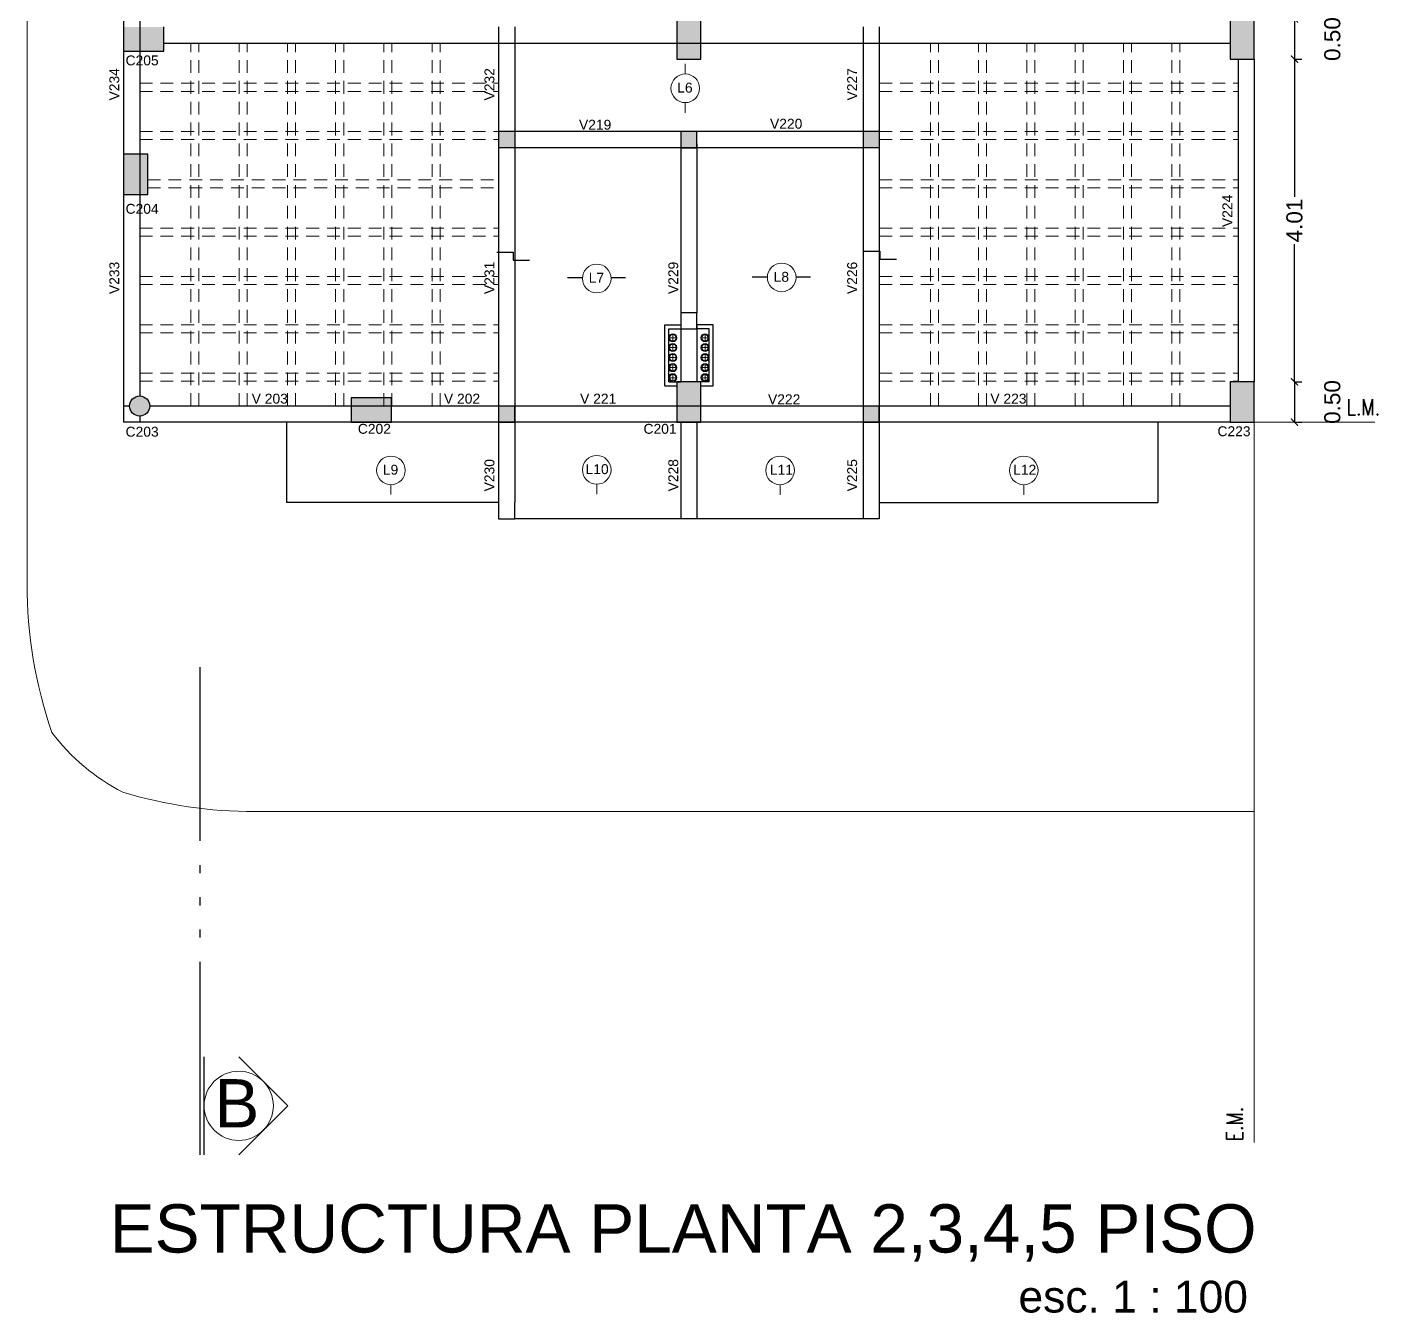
# Model space of a CAD drawing. Header units: millimetres. Extents: x 1578 to 2210, y 899 to 1032.
# Drawn here: x 2058.94 to 2075.72, y 975.56 to 991.54 of the extents above; entities that cross this region are included whole.
import ezdxf

# ---------------------------------------------------------------- set-up
doc = ezdxf.new("R2010")
doc.units = ezdxf.units.MM
doc.linetypes.add('ACAD_ISO05W100', pattern=[36, 24, -3, 0, -3, 0, -3, 0, -3])
doc.linetypes.add('HIDDEN2', pattern=[4.7625, 3.175, -1.5875])
for name, color, linetype, lineweight in [('COTAS', 7, 'Continuous', 15), ('ESTRUCTURA', 3, 'Continuous', 30), ('LINEA DE CORTE', 7, 'ACAD_ISO05W100', 60), ('MUROS', 1, 'Continuous', 30), ('PISOS', 9, 'Continuous', 9), ('TECHOS', 7, 'HIDDEN2', 15), ('TRAMAS', 7, 'Continuous', 15), ('UMBRALES', 7, 'Continuous', 18)]:
    doc.layers.add(name, color=color, linetype=linetype, lineweight=lineweight)
doc.layers.add('Hierros', color=252, linetype='Continuous')
doc.styles.add('ROMANS', font='romans', dxfattribs={"height": 0.06})
doc.styles.add('STYLE1', font='ARIAL.TTF')
doc.dimstyles.get("Standard").update_dxf_attribs({"dimscale": 0, "dimtxt": 0.2, "dimasz": 0.09, "dimexe": 0.09, "dimexo": 0.5, "dimgap": 0.05, "dimtad": 0, "dimzin": 0, "dimdsep": 46, "dimtxsty": 'STYLE1', "dimblk1": 'ARCHTICK', "dimblk2": 'ARCHTICK', "dimsah": 1, "dimcen": 0, "dimadec": 0, "dimazin": 0, "dimtfac": 1, "dimtofl": 0, "dimtmove": 2, "dimatfit": 3, "dimldrblk": 'ARCHTICK', "dimfxl": 1, "dimtolj": 1, "dimtzin": 0, "dimarcsym": 0})

# ---------------------------------------------------------------- blocks, each defined once
blk = doc.blocks.new('_ARCHTICK')
at = {"color": 0, "linetype": 'ByBlock', "const_width": 0.15}
blk.add_lwpolyline([(-0.5, -0.5), (0.5, 0.5)], dxfattribs=at)
blk = doc.blocks.new('*D348')
at = {"layer": 'COTAS', "color": 0, "lineweight": -2}
for p, q in [((2074.687, 991.64), (2074.777, 991.64)), ((2074.687, 991.64), (2074.687, 991.14)), ((2074.687, 991.14), (2074.777, 991.14))]:
    blk.add_line(p, q, dxfattribs=at)
at = {"layer": 'DEFPOINTS', "color": 0}
for p in [(2074.187, 991.64), (2074.187, 991.14), (2074.687, 991.14)]:
    blk.add_point(p, dxfattribs=at)
at = {"layer": 'COTAS', "color": 0, "lineweight": -2, "xscale": 0.09, "yscale": 0.09, "zscale": 0.09}
for p, rotation in [((2074.687, 991.64), 90), ((2074.687, 991.14), 270)]:
    blk.add_blockref('_ARCHTICK', p, dxfattribs=dict(at, rotation=rotation))
at = {"layer": 'COTAS', "color": 0, "insert": (2075.158, 991.39), "char_height": 0.2, "attachment_point": 5, "rotation": 90, "style": 'STYLE1'}
blk.add_mtext('\\A1;0.50', dxfattribs=at)
blk = doc.blocks.new('*D349')
at = {"layer": 'COTAS', "color": 0, "lineweight": -2}
for p, q in [((2074.687, 991.14), (2074.777, 991.14)), ((2074.687, 991.14), (2074.687, 989.429)), ((2074.687, 987.13), (2074.687, 988.84)), ((2074.687, 987.13), (2074.777, 987.13))]:
    blk.add_line(p, q, dxfattribs=at)
at = {"layer": 'DEFPOINTS', "color": 0}
for p in [(2074.187, 991.14), (2074.187, 987.13), (2074.687, 987.13)]:
    blk.add_point(p, dxfattribs=at)
at = {"layer": 'COTAS', "color": 0, "lineweight": -2, "xscale": 0.09, "yscale": 0.09, "zscale": 0.09}
for p, rotation in [((2074.687, 991.14), 90), ((2074.687, 987.13), 270)]:
    blk.add_blockref('_ARCHTICK', p, dxfattribs=dict(at, rotation=rotation))
at = {"layer": 'COTAS', "color": 0, "insert": (2074.687, 989.135), "char_height": 0.2, "attachment_point": 5, "rotation": 90, "style": 'STYLE1'}
blk.add_mtext('\\A1;4.01', dxfattribs=at)
blk = doc.blocks.new('*D350')
at = {"layer": 'COTAS', "color": 0, "lineweight": -2}
for p, q in [((2074.687, 987.13), (2074.777, 987.13)), ((2074.687, 987.13), (2074.687, 986.63)), ((2074.687, 986.63), (2074.777, 986.63))]:
    blk.add_line(p, q, dxfattribs=at)
at = {"layer": 'DEFPOINTS', "color": 0}
for p in [(2074.187, 987.13), (2074.187, 986.63), (2074.687, 986.63)]:
    blk.add_point(p, dxfattribs=at)
at = {"layer": 'COTAS', "color": 0, "lineweight": -2, "xscale": 0.09, "yscale": 0.09, "zscale": 0.09}
for p, rotation in [((2074.687, 987.13), 90), ((2074.687, 986.63), 270)]:
    blk.add_blockref('_ARCHTICK', p, dxfattribs=dict(at, rotation=rotation))
at = {"layer": 'COTAS', "color": 0, "insert": (2075.158, 986.88), "char_height": 0.2, "attachment_point": 5, "rotation": 90, "style": 'STYLE1'}
blk.add_mtext('\\A1;0.50', dxfattribs=at)

msp = doc.modelspace()

# ---------------------------------------------------------------- hatches: boundary and pattern name
at = {"layer": 'PISOS', "ltscale": 0.05}
h = msp.add_hatch(color=256, dxfattribs=at)
h.paths.add_polyline_path([(2073.887, 986.63), (2074.187, 986.63), (2074.187, 987.13), (2073.887, 987.13)])
h.paths.add_polyline_path([(2067.012, 986.63), (2067.312, 986.63), (2067.312, 987.13), (2067.262, 987.13), (2067.012, 987.13)])
h.paths.add_polyline_path([(2062.967, 986.93), (2062.967, 986.63), (2063.467, 986.63), (2063.467, 986.93)])
h.paths.add_polyline_path([(2060.137, 989.46), (2060.437, 989.46), (2060.437, 989.96), (2060.137, 989.96)])
h.paths.add_polyline_path([(2060.637, 991.24), (2060.637, 991.54), (2060.137, 991.54), (2060.137, 991.24)])
h.paths.add_polyline_path([(2060.137, 997.073), (2060.137, 996.773), (2060.637, 996.773), (2060.637, 997.073)])
h.paths.add_polyline_path([(2067.312, 994.723), (2067.012, 994.723), (2067.012, 994.223), (2067.312, 994.223)])
h.paths.add_polyline_path([(2067.012, 997.173), (2067.012, 996.673), (2067.312, 996.673), (2067.312, 997.173)])
h.paths.add_polyline_path([(2067.012, 991.14), (2067.312, 991.14), (2067.312, 991.64), (2067.012, 991.64)])
h.paths.add_polyline_path([(2073.887, 996.673), (2074.187, 996.673), (2074.187, 997.173), (2073.887, 997.173)])
h.paths.add_polyline_path([(2073.887, 1002.34), (2074.187, 1002.34), (2074.187, 1002.84), (2073.887, 1002.84)])
h.paths.add_polyline_path([(2073.887, 1006.29), (2074.187, 1006.29), (2074.187, 1006.79), (2073.887, 1006.79)])
h.paths.add_polyline_path([(2067.012, 1006.29), (2067.312, 1006.29), (2067.312, 1006.79), (2067.012, 1006.79)])
h.paths.add_polyline_path([(2060.637, 1006.79), (2060.137, 1006.79), (2060.137, 1006.49), (2060.637, 1006.49)])
for points in [[(2074.187, 991.64), (2073.887, 991.64), (2073.887, 991.14), (2074.187, 991.14)], [(2060.212, 986.83, 1), (2060.462, 986.83, 1)]]:
    msp.add_hatch(color=256, dxfattribs=at).paths.add_polyline_path(points)
h = msp.add_hatch(color=256, dxfattribs=at)
h.paths.add_polyline_path([(2064.997, 986.83), (2064.797, 986.83), (2064.797, 986.63), (2064.997, 986.63)])
h.paths.add_polyline_path([(2064.997, 990.24), (2064.797, 990.24), (2064.797, 990.04), (2064.997, 990.04)])
h.paths.add_polyline_path([(2069.527, 990.24), (2069.327, 990.24), (2069.327, 990.04), (2069.527, 990.04)])
h.paths.add_polyline_path([(2069.527, 986.83), (2069.327, 986.83), (2069.327, 986.63), (2069.527, 986.63)])
h.paths.add_polyline_path([(2067.262, 990.24), (2067.062, 990.24), (2067.062, 990.04), (2067.262, 990.04)])

# ---------------------------------------------------------------- linework, layer by layer
at = {"layer": 'COTAS'}
for p, q in [((2067.117, 990.956), (2067.117, 991.081)), ((2067.117, 990.475), (2067.117, 990.6)), ((2063.459, 985.729), (2063.459, 985.854)), ((2066.017, 985.734), (2066.017, 985.859)), ((2068.295, 985.727), (2068.295, 985.852)), ((2071.323, 985.727), (2071.323, 985.852))]:
    msp.add_line(p, q, dxfattribs=at)
at = {"layer": 'COTAS', "ltscale": 0.1}
for p, q in [((2066.912, 987.678), (2067.012, 987.678)), ((2066.962, 987.628), (2066.962, 987.728)), ((2066.962, 987.507), (2066.962, 987.607)), ((2067.412, 987.678), (2067.312, 987.678)), ((2067.362, 987.628), (2067.362, 987.728)), ((2067.362, 987.507), (2067.362, 987.607)), ((2066.912, 987.557), (2067.012, 987.557)), ((2066.962, 987.382), (2066.962, 987.482)), ((2067.412, 987.557), (2067.312, 987.557)), ((2067.362, 987.382), (2067.362, 987.482)), ((2066.912, 987.432), (2067.012, 987.432)), ((2066.912, 987.307), (2067.012, 987.307)), ((2066.962, 987.257), (2066.962, 987.357)), ((2067.412, 987.432), (2067.312, 987.432)), ((2067.412, 987.307), (2067.312, 987.307)), ((2067.362, 987.257), (2067.362, 987.357)), ((2066.912, 987.182), (2067.012, 987.182)), ((2066.962, 987.132), (2066.962, 987.232)), ((2067.412, 987.182), (2067.312, 987.182)), ((2067.362, 987.132), (2067.362, 987.232))]:
    msp.add_line(p, q, dxfattribs=at)
at = {"layer": 'COTAS', "ltscale": 0.05}
for p, q in [((2066.862, 987.34), (2066.862, 987.201)), ((2066.862, 987.34), (2066.862, 987.201)), ((2074.687, 986.63), (2074.998, 986.63))]:
    msp.add_line(p, q, dxfattribs=at)
for centre in [(2067.117, 990.778), (2066.017, 988.415), (2068.315, 988.428), (2063.459, 986.03), (2066.017, 986.037), (2068.295, 986.03), (2071.323, 986.03)]:
    msp.add_circle(centre, 0.178, dxfattribs=at)
at = {"layer": 'COTAS', "ltscale": 0.1}
msp.add_circle((2061.568, 978.134), 0.43, dxfattribs=at)
at = {"layer": 'ESTRUCTURA'}
for p, q in [((2060.137, 1006.54), (2060.137, 990.01)), ((2060.337, 1006.54), (2060.337, 990.01))]:
    msp.add_line(p, q, dxfattribs=at)
at = {"layer": 'ESTRUCTURA', "ltscale": 0.05}
for p, q in [((2060.137, 1006.49), (2060.137, 986.63)), ((2060.337, 1005.19), (2060.337, 986.955)), ((2067.012, 991.64), (2067.012, 991.14)), ((2067.312, 991.14), (2067.312, 991.64)), ((2073.887, 991.64), (2073.887, 991.14)), ((2074.187, 991.14), (2074.187, 991.64)), ((2060.137, 991.54), (2060.137, 991.24)), ((2060.637, 991.24), (2060.637, 991.54)), ((2064.797, 991.54), (2064.797, 985.63)), ((2064.997, 991.54), (2064.997, 985.63)), ((2069.327, 991.54), (2069.327, 986.83)), ((2069.527, 991.54), (2069.527, 986.83)), ((2060.637, 991.34), (2073.887, 991.34)), ((2060.137, 991.24), (2060.637, 991.24)), ((2067.012, 991.14), (2067.312, 991.14)), ((2073.887, 991.14), (2074.187, 991.14)), ((2073.987, 991.14), (2073.987, 987.13)), ((2074.187, 991.14), (2074.187, 987.13)), ((2069.527, 990.24), (2064.797, 990.24)), ((2067.062, 990.24), (2067.062, 990.04)), ((2067.262, 990.24), (2067.062, 990.24)), ((2067.262, 990.04), (2067.262, 990.24)), ((2060.437, 989.96), (2060.137, 989.96)), ((2060.437, 989.46), (2060.437, 989.96)), ((2069.527, 990.04), (2064.797, 990.04)), ((2067.062, 990.09), (2067.062, 987.99)), ((2067.062, 990.04), (2067.262, 990.04)), ((2067.262, 990.09), (2067.262, 987.99)), ((2060.137, 989.46), (2060.437, 989.46)), ((2067.062, 987.99), (2067.062, 987.79)), ((2067.262, 987.99), (2067.062, 987.99)), ((2067.262, 987.79), (2067.262, 987.99)), ((2067.062, 987.79), (2067.262, 987.79)), ((2067.312, 987.13), (2067.012, 987.13)), ((2067.012, 987.13), (2067.012, 986.63)), ((2067.312, 987.13), (2067.012, 987.13)), ((2067.312, 986.63), (2067.312, 987.13)), ((2074.187, 987.13), (2073.887, 987.13)), ((2073.887, 987.13), (2073.887, 986.63)), ((2074.187, 986.63), (2074.187, 987.13)), ((2060.212, 986.83), (2060.137, 986.83)), ((2073.887, 986.83), (2060.462, 986.83)), ((2062.967, 986.93), (2062.967, 986.63)), ((2063.467, 986.93), (2062.967, 986.93)), ((2063.467, 986.63), (2063.467, 986.93)), ((2073.887, 986.83), (2063.467, 986.83)), ((2064.797, 986.83), (2064.797, 986.63)), ((2064.997, 986.83), (2064.797, 986.83)), ((2064.997, 986.63), (2064.997, 986.83)), ((2069.327, 986.83), (2069.327, 985.43)), ((2069.327, 986.83), (2069.327, 986.63)), ((2069.527, 986.83), (2069.327, 986.83)), ((2069.527, 986.83), (2069.527, 985.43)), ((2069.527, 986.63), (2069.527, 986.83)), ((2073.887, 986.63), (2060.137, 986.63)), ((2060.337, 986.705), (2060.337, 986.63)), ((2062.162, 986.63), (2062.162, 985.63)), ((2062.967, 986.63), (2063.467, 986.63)), ((2064.797, 986.63), (2064.997, 986.63)), ((2067.012, 986.63), (2067.312, 986.63)), ((2067.062, 986.63), (2067.062, 985.43)), ((2067.262, 986.63), (2067.262, 985.43)), ((2069.327, 986.63), (2069.527, 986.63)), ((2072.987, 986.63), (2072.987, 985.63)), ((2073.887, 986.63), (2074.187, 986.63)), ((2064.797, 985.63), (2062.162, 985.63)), ((2064.797, 985.63), (2064.797, 985.43)), ((2064.997, 985.43), (2064.997, 985.63)), ((2069.527, 985.63), (2072.987, 985.63)), ((2064.797, 985.43), (2064.997, 985.43)), ((2069.527, 985.43), (2064.997, 985.43))]:
    msp.add_line(p, q, dxfattribs=at)
at = {"layer": 'ESTRUCTURA', "ltscale": 0.1}
msp.add_circle((2060.337, 986.83), 0.125, dxfattribs=at)
at = {"layer": 'Hierros'}
for p, q in [((2065.652, 988.425), (2065.835, 988.425)), ((2066.191, 988.425), (2066.373, 988.425)), ((2067.95, 988.437), (2068.133, 988.437)), ((2068.489, 988.437), (2068.671, 988.437))]:
    msp.add_line(p, q, dxfattribs=at)
at = {"layer": 'LINEA DE CORTE', "lineweight": -2, "ltscale": 0.1}
msp.add_line((2061.088, 977.525), (2061.088, 983.583), dxfattribs=at)
at = {"layer": 'MUROS'}
for p, q in [((2064.774, 988.743), (2064.978, 988.743)), ((2064.978, 988.743), (2064.978, 988.643)), ((2064.978, 988.643), (2065.183, 988.643)), ((2069.33, 988.756), (2069.535, 988.756)), ((2069.535, 988.756), (2069.535, 988.656)), ((2069.535, 988.656), (2069.74, 988.656)), ((2066.862, 987.08), (2066.862, 987.84)), ((2066.862, 987.84), (2067.062, 987.84)), ((2066.912, 987.13), (2066.912, 987.79)), ((2066.912, 987.79), (2067.062, 987.79)), ((2067.062, 987.84), (2067.062, 987.13)), ((2067.262, 987.84), (2067.262, 987.13)), ((2067.462, 987.84), (2067.262, 987.84)), ((2067.412, 987.79), (2067.262, 987.79)), ((2067.412, 987.13), (2067.412, 987.79)), ((2067.462, 987.08), (2067.462, 987.84)), ((2067.062, 987.73), (2067.062, 987.13)), ((2067.262, 987.73), (2067.262, 987.13)), ((2066.912, 987.13), (2067.062, 987.13)), ((2067.412, 987.13), (2067.262, 987.13)), ((2066.862, 987.08), (2067.012, 987.08)), ((2067.312, 987.08), (2067.462, 987.08)), ((2069.527, 986.83), (2069.327, 986.83))]:
    msp.add_line(p, q, dxfattribs=at)
at = {"layer": 'MUROS', "color": 0, "ltscale": 0.15}
for p, q in [((2061.138, 977.525), (2061.138, 978.742)), ((2061.568, 978.742), (2062.177, 978.134)), ((2061.568, 977.525), (2062.177, 978.134))]:
    msp.add_line(p, q, dxfattribs=at)
at = {"layer": 'TECHOS', "ltscale": 0.05}
for p, q in [((2060.972, 986.83), (2060.972, 991.34)), ((2061.072, 986.83), (2061.072, 991.34)), ((2061.572, 986.83), (2061.572, 991.34)), ((2061.672, 986.83), (2061.672, 991.34)), ((2062.172, 986.83), (2062.172, 991.34)), ((2062.272, 986.83), (2062.272, 991.34)), ((2062.772, 986.83), (2062.772, 991.34)), ((2062.872, 986.83), (2062.872, 991.34)), ((2063.372, 986.83), (2063.372, 991.34)), ((2063.472, 986.83), (2063.472, 991.34)), ((2063.972, 986.83), (2063.972, 991.34)), ((2064.072, 986.83), (2064.072, 991.34)), ((2070.162, 986.83), (2070.162, 991.34)), ((2070.262, 986.83), (2070.262, 991.34)), ((2070.762, 986.83), (2070.762, 991.34)), ((2070.862, 986.83), (2070.862, 991.34)), ((2071.362, 986.83), (2071.362, 991.34)), ((2071.462, 986.83), (2071.462, 991.34)), ((2071.962, 986.83), (2071.962, 991.34)), ((2072.062, 986.83), (2072.062, 991.34)), ((2072.562, 986.83), (2072.562, 991.34)), ((2072.662, 986.83), (2072.662, 991.34)), ((2073.162, 986.83), (2073.162, 991.34)), ((2073.262, 986.83), (2073.262, 991.34)), ((2060.337, 990.84), (2064.797, 990.84)), ((2069.527, 990.84), (2073.987, 990.84)), ((2060.337, 990.74), (2064.797, 990.74)), ((2069.527, 990.74), (2073.987, 990.74)), ((2060.337, 990.24), (2064.797, 990.24)), ((2060.337, 990.14), (2064.797, 990.14)), ((2069.527, 990.24), (2073.987, 990.24)), ((2069.527, 990.14), (2073.987, 990.14)), ((2060.437, 989.64), (2064.797, 989.64)), ((2069.527, 989.64), (2073.987, 989.64)), ((2060.437, 989.54), (2064.797, 989.54)), ((2069.527, 989.54), (2073.987, 989.54)), ((2060.337, 989.04), (2064.797, 989.04)), ((2069.527, 989.04), (2073.987, 989.04)), ((2060.337, 988.94), (2064.797, 988.94)), ((2069.527, 988.94), (2073.987, 988.94)), ((2060.337, 988.44), (2064.797, 988.44)), ((2060.337, 988.34), (2064.797, 988.34)), ((2069.527, 988.44), (2073.987, 988.44)), ((2069.527, 988.34), (2073.987, 988.34)), ((2060.337, 987.84), (2064.797, 987.84)), ((2069.527, 987.84), (2073.987, 987.84)), ((2060.337, 987.74), (2064.797, 987.74)), ((2069.527, 987.74), (2073.987, 987.74)), ((2060.337, 987.24), (2064.797, 987.24)), ((2060.337, 987.14), (2064.797, 987.14)), ((2069.527, 987.24), (2073.987, 987.24)), ((2069.527, 987.14), (2073.987, 987.14))]:
    msp.add_line(p, q, dxfattribs=at)
at = {"layer": 'TRAMAS'}
for p, q in [((2058.937, 984.62), (2058.937, 1006.79)), ((2074.187, 986.63), (2074.187, 977.677)), ((2074.187, 981.79), (2061.767, 981.79))]:
    msp.add_line(p, q, dxfattribs=at)
at = {"layer": 'TRAMAS', "ltscale": 0.1}
for centre, radius in [((2066.962, 987.678), 0.05), ((2066.962, 987.557), 0.05), ((2066.962, 987.678), 0.0396), ((2067.362, 987.678), 0.05), ((2067.362, 987.557), 0.05), ((2067.362, 987.678), 0.0396), ((2066.962, 987.432), 0.05), ((2066.962, 987.557), 0.0396), ((2066.962, 987.432), 0.0396), ((2067.362, 987.432), 0.05), ((2067.362, 987.557), 0.0396), ((2067.362, 987.432), 0.0396), ((2066.962, 987.307), 0.05), ((2066.962, 987.307), 0.0396), ((2067.362, 987.307), 0.05), ((2067.362, 987.307), 0.0396), ((2066.962, 987.182), 0.05), ((2066.962, 987.182), 0.0396), ((2067.362, 987.182), 0.05), ((2067.362, 987.182), 0.0396)]:
    msp.add_circle(centre, radius, dxfattribs=at)
at = {"layer": 'TRAMAS'}
for centre, radius, start, end in [((2064.617, 984.62), 5.68, 180, 198.9608), ((2061.291, 984.31), 2.558, 216.8891, 242.9563), ((2061.767, 987.47), 5.68, 253.2292, 270)]:
    msp.add_arc(centre, radius, start, end, dxfattribs=at)
at = {"layer": 'UMBRALES'}
msp.add_line((2075.687, 986.63), (2074.187, 986.63), dxfattribs=at)

# ---------------------------------------------------------------- texts
at = {"layer": 'COTAS', "style": 'STYLE1'}
for s, p in [('C205', (2060.162, 991.063)), ('L6', (2067.017, 990.725)), ('V219', (2065.796, 990.264)), ('V220', (2068.17, 990.276)), ('C204', (2060.162, 989.219)), ('L7', (2065.917, 988.362)), ('L8', (2068.215, 988.374)), ('V 203', (2061.729, 986.86)), ('V 202', (2064.118, 986.86)), ('V 221', (2065.81, 986.86)), ('V222', (2068.145, 986.852)), ('V 223', (2070.908, 986.86)), ('C202', (2063.048, 986.485)), ('C201', (2066.598, 986.485)), ('C203', (2060.162, 986.449)), ('C223', (2073.73, 986.455)), ('L9', (2063.359, 985.977)), ('L10', (2065.878, 985.984)), ('L11', (2068.167, 985.977)), ('L12', (2071.192, 985.977))]:
    msp.add_text(s, height=0.1231, dxfattribs=at).set_placement(p)
for s, p in [('V234', (2060.083, 990.627)), ('V232', (2064.745, 990.627)), ('V227', (2069.252, 990.627)), ('V224', (2073.914, 989.054)), ('V233', (2060.083, 988.221)), ('V231', (2064.745, 988.221)), ('V229', (2067.029, 988.221)), ('V226', (2069.252, 988.221)), ('V230', (2064.745, 985.769)), ('V228', (2067.029, 985.769)), ('V225', (2069.252, 985.769))]:
    msp.add_text(s, height=0.1231, rotation=90, dxfattribs=at).set_placement(p)
at = {"layer": 'COTAS', "style": 'ROMANS', "width": 0.8}
msp.add_text('L.M.', height=0.2, dxfattribs=at).set_placement((2075.334, 986.715))
msp.add_text('E.M.', height=0.2, rotation=90, dxfattribs=at).set_placement((2074.044, 977.69))
at = {"layer": 'MUROS', "color": 0, "ltscale": 0.15, "style": 'STYLE1'}
msp.add_text('B', height=0.6, dxfattribs=at).set_placement((2061.265, 977.865))
at = {"layer": 'MUROS', "color": 0, "style": 'STYLE1'}
for s, height, p in [(' ESTRUCTURA PLANTA 2,3,4,5 PISO', 0.6, (2059.731, 976.31)), ('esc. 1 : 100', 0.39492, (2071.257, 975.565))]:
    msp.add_text(s, height=height, dxfattribs=at).set_placement(p)

# ---------------------------------------------------------------- dimensions: what is measured, and where the dimension line sits
at = {"layer": 'COTAS'}
for base, p1, p2, picture, middle in [((2074.687, 991.14), (2074.187, 991.64), (2074.187, 991.14), '*D348', (2075.158, 991.39)), ((2074.687, 987.13), (2074.187, 991.14), (2074.187, 987.13), '*D349', (2074.687, 989.135)), ((2074.687, 986.63), (2074.187, 987.13), (2074.187, 986.63), '*D350', (2075.158, 986.88))]:
    dim = msp.add_linear_dim(base=base, p1=p1, p2=p2, angle=90, dimstyle='Standard', override={"dimscale": 1}, dxfattribs=at)
    dim.commit()
    dim.dimension.update_dxf_attribs({"geometry": picture, "text_midpoint": middle})

doc.saveas('drawing.dxf')
